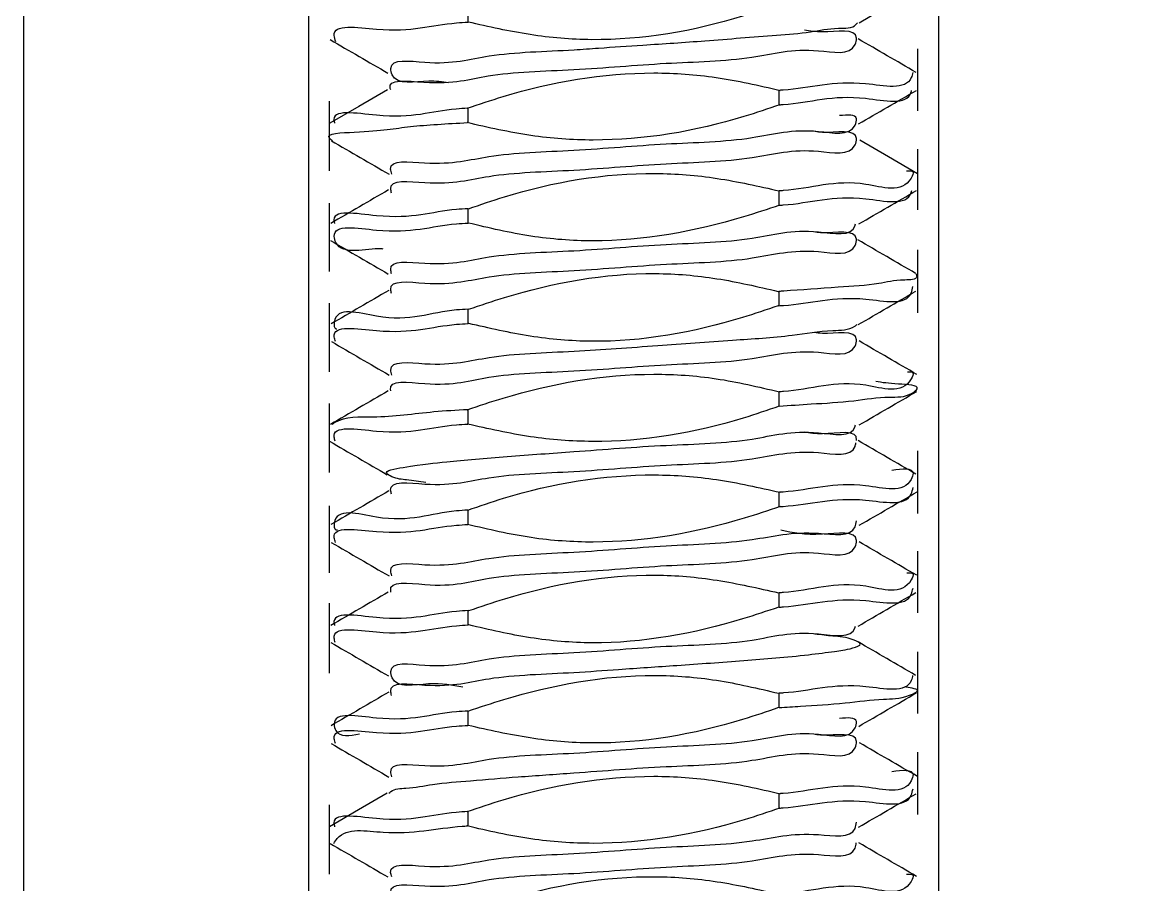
# Model space of a CAD drawing. Header units: millimetres. Extents: x 2 to 1187, y 2 to 839.
# Drawn here: x 608.925 to 611.679, y 453.034 to 455.181 of the extents above; entities that cross this region are included whole.
import ezdxf

# ---------------------------------------------------------------- set-up
doc = ezdxf.new("R2010")
doc.units = ezdxf.units.MM

msp = doc.modelspace()

# ---------------------------------------------------------------- hatches: boundary and pattern name
h = msp.add_hatch()
h.set_pattern_fill('ANSI31', color=256, scale=0.3)
h.paths.add_polyline_path([(600.3858, 723.2245), (600.3858, 724.6149), (599.1608, 724.6149, 0.414214), (598.8858, 724.3399), (598.8858, 719.8899, 0.414214), (599.1608, 719.6149), (600.3858, 719.6149), (600.3858, 721.0053, -0.444966)])
h.paths.add_polyline_path([(648.8858, 724.3399, 0.414214), (648.6108, 724.6149), (647.8858, 724.6149), (647.3858, 724.6149), (647.3858, 723.2245, -0.444966), (647.3858, 721.0053), (647.3858, 719.6149), (648.6108, 719.6149, 0.414214), (648.8858, 719.8899)])
h.paths.add_polyline_path([(648.8858, 681.5899, 0.414214), (648.6108, 681.8649), (647.3858, 681.8649), (647.3858, 680.4745, -0.444966), (647.3858, 678.2553), (647.3858, 676.8649), (648.6108, 676.8649, 0.414214), (648.8858, 677.1399)])
h.paths.add_polyline_path([(600.3858, 678.2553, -0.444966), (600.3858, 680.4745), (600.3858, 681.8649), (599.1608, 681.8649, 0.414214), (598.8858, 681.5899), (598.8858, 677.1399, 0.414214), (599.1608, 676.8649), (600.1358, 676.8649), (600.3858, 676.8649)])
h.paths.add_polyline_path([(204.0979, 197.9237, 0.414214), (203.8229, 198.1987), (203.0979, 198.1987), (202.5979, 198.1987), (202.5979, 196.8084, -0.212442), (203.0916, 195.6987, -0.212442), (202.5979, 194.5891), (202.5979, 193.1987), (203.8229, 193.1987, 0.414214), (204.0979, 193.4737)])
h.paths.add_polyline_path([(155.5979, 198.1987), (154.3729, 198.1987, 0.414214), (154.0979, 197.9237), (154.0979, 193.4737, 0.414214), (154.3729, 193.1987), (155.5979, 193.1987), (155.5979, 194.5891, -0.212442), (155.1041, 195.6987, -0.212442), (155.5979, 196.8084)])
h.paths.add_polyline_path([(155.5979, 154.0584), (155.5979, 155.4487), (154.3729, 155.4487, 0.414214), (154.0979, 155.1737), (154.0979, 150.7237, 0.414214), (154.3729, 150.4487), (155.3479, 150.4487), (155.5979, 150.4487), (155.5979, 151.8391, -0.444966)])
h.paths.add_polyline_path([(204.0979, 155.1737, 0.414214), (203.8229, 155.4487), (202.5979, 155.4487), (202.5979, 154.0584, -0.212442), (203.0916, 152.9487, -0.212442), (202.5979, 151.8391), (202.5979, 150.4487), (203.8229, 150.4487, 0.414214), (204.0979, 150.7237)])
h = msp.add_hatch()
h.set_pattern_fill('ANSI31', color=256, scale=0.3, angle=90)
h.paths.add_polyline_path([(159.0979, 197.9237, 0.414214), (158.8229, 198.1987), (157.5979, 198.1987), (157.5979, 196.8084, -0.212442), (158.0916, 195.6987, -0.212442), (157.5979, 194.5891), (157.5979, 193.1987), (158.8229, 193.1987, 0.414214), (159.0979, 193.4737)])
h.paths.add_polyline_path([(200.5979, 196.8084), (200.5979, 198.1987), (199.3729, 198.1987, 0.414214), (199.0979, 197.9237), (199.0979, 193.4737, 0.414214), (199.3729, 193.1987), (200.3479, 193.1987), (200.5979, 193.1987), (200.5979, 194.5891, -0.444966)])
h.paths.add_polyline_path([(157.5979, 154.0584), (157.5979, 155.4487), (158.8229, 155.4487), (159.0979, 155.4487), (159.0979, 150.4487), (158.8229, 150.4487), (157.5979, 150.4487), (157.5979, 151.8391, 0.444966)])
h.paths.add_polyline_path([(200.5979, 154.0584), (200.5979, 155.4487), (199.3729, 155.4487, 0.414214), (199.0979, 155.1737), (199.0979, 150.7237, 0.414214), (199.3729, 150.4487), (200.5979, 150.4487), (200.5979, 151.8391, -0.444966)])
h.paths.add_polyline_path([(603.8858, 724.3399, 0.414214), (603.6108, 724.6149), (602.3858, 724.6149), (602.3858, 723.2245, -0.444966), (602.3858, 721.0053), (602.3858, 719.6149), (603.6108, 719.6149, 0.414214), (603.8858, 719.8899)])
h.paths.add_polyline_path([(645.3858, 724.6149), (644.1608, 724.6149, 0.414214), (643.8858, 724.3399), (643.8858, 719.8899, 0.414214), (644.1608, 719.6149), (645.1358, 719.6149), (645.3858, 719.6149), (645.3858, 721.0053, -0.444966), (645.3858, 723.2245)])
h.paths.add_polyline_path([(645.3858, 680.4745), (645.3858, 681.8649), (644.1608, 681.8649, 0.414214), (643.8858, 681.5899), (643.8858, 677.1399, 0.414214), (644.1608, 676.8649), (645.3858, 676.8649), (645.3858, 678.2553, -0.444966)])
h.paths.add_polyline_path([(603.8858, 681.5899, 0.414214), (603.6108, 681.8649), (602.6358, 681.8649), (602.3858, 681.8649), (602.3858, 680.4745, -0.444966), (602.3858, 678.2553), (602.3858, 676.8649), (603.6108, 676.8649, 0.414214), (603.8858, 677.1399)])

# ---------------------------------------------------------------- linework, layer by layer
at = {"color": 7, "linetype": 'Continuous', "lineweight": 25}
for p, q in [((608.929, 449.9434), (608.929, 460.4434)), ((609.6366, 460.4309), (609.6366, 449.9434)), ((611.2042, 449.9434), (611.2042, 460.4309)), ((610.0333, 455.2168), (610.0333, 455.181)), ((611.1521, 454.9606), (611.1521, 455.1146)), ((610.8075, 454.9754), (610.8075, 455.0112)), ((609.6886, 454.984), (609.6886, 454.8108)), ((610.0333, 454.9667), (610.0333, 454.9311)), ((611.1521, 454.7142), (611.1521, 454.8646)), ((610.8075, 454.7254), (610.8075, 454.7611)), ((609.6886, 454.7302), (609.6886, 454.5608)), ((610.0333, 454.7167), (610.0333, 454.6811)), ((611.1521, 454.4573), (611.1521, 454.6146)), ((610.8075, 454.4754), (610.8075, 454.511)), ((609.6886, 454.482), (609.6886, 454.3108)), ((610.0333, 454.4667), (610.0333, 454.431)), ((610.8075, 454.2256), (610.8075, 454.2612)), ((609.6886, 454.232), (609.6886, 454.0608)), ((610.0333, 454.2167), (610.0333, 454.1811)), ((611.1521, 453.9584), (611.1521, 454.1146)), ((610.8075, 453.9754), (610.8075, 454.0111)), ((609.6886, 453.9774), (609.6886, 453.8109)), ((610.0333, 453.9667), (610.0333, 453.9311)), ((611.1521, 453.7115), (611.1521, 453.8646)), ((610.8075, 453.7254), (610.8075, 453.7611)), ((609.6886, 453.7349), (609.6886, 453.5609)), ((610.0333, 453.7167), (610.0333, 453.681)), ((611.1521, 453.4607), (611.1521, 453.6146)), ((610.8075, 453.4754), (610.8075, 453.5111)), ((610.0333, 453.4667), (610.0333, 453.431)), ((611.1521, 453.2098), (611.1521, 453.3646)), ((610.8075, 453.2254), (610.8075, 453.2612)), ((609.6886, 453.2332), (609.6886, 453.0608)), ((610.0333, 453.2167), (610.0333, 453.1811))]:
    msp.add_line(p, q, dxfattribs=at)
at = {"color": 7, "linetype": 'Continuous', "lineweight": 25, "flags": 128}
for points in [[(611.0063, 455.1796), (611.0779, 455.2213), (611.1496, 455.2629)], [(609.8336, 455.0129), (609.7616, 454.9711), (609.6895, 454.9294)], [(611.1514, 454.8039), (611.0796, 454.8456), (611.0078, 454.8872)], [(609.8328, 453.2624), (609.7609, 453.2207), (609.6891, 453.179)]]:
    msp.add_lwpolyline(points, dxfattribs=at)
at = {"color": 7, "linetype": 'Continuous', "lineweight": 25}
for points, knots in [([(610.8056, 455.2254), (610.776, 455.2152), (610.6266, 455.1641), (610.4162, 455.1271), (610.186, 455.1467), (610.085, 455.1696), (610.0339, 455.1811)], [0, 0, 0, 0, 0.119892, 0.604295, 0.799981, 1, 1, 1, 1]), ([(609.7049, 455.1322), (609.703, 455.1377), (609.6886, 455.1796), (609.8716, 455.1472), (609.9469, 455.1762), (610.0239, 455.1805), (610.0335, 455.181)], [0, 0, 0, 0, 0.04616, 0.349764, 0.918465, 1, 1, 1, 1]), ([(609.8413, 455.0129), (609.8409, 455.0139), (609.8303, 455.0419), (609.9803, 455.0198), (610.0866, 455.0565), (610.3072, 455.0606), (610.5176, 455.081), (610.73, 455.0849), (610.8666, 455.1231), (610.9899, 455.0957), (611.0078, 455.1684), (610.9232, 455.1521), (610.8839, 455.1588), (610.8704, 455.161)], [0, 0, 0, 0, 0.002368, 0.06701, 0.189622, 0.352129, 0.527647, 0.690975, 0.817355, 0.88796, 0.900187, 0.965784, 1, 1, 1, 1]), ([(609.9847, 455.0297), (609.9693, 455.0322), (609.9249, 455.0396), (609.8501, 455.0202), (609.8338, 455.0931), (609.9742, 455.0693), (610.0921, 455.106), (610.2479, 455.1084), (610.3743, 455.1178), (610.483, 455.1249), (610.6308, 455.1347), (610.7687, 455.1466), (610.8814, 455.1543), (610.9432, 455.1686), (610.9911, 455.1645), (611.0011, 455.1784), (611.0021, 455.1797)], [0, 0, 0, 0, 0.037088, 0.106768, 0.118815, 0.183835, 0.305124, 0.464577, 0.510649, 0.59378, 0.71051, 0.845176, 0.908921, 0.96183, 0.996195, 1, 1, 1, 1]), ([(609.6907, 455.1375), (609.7146, 455.1236), (609.7626, 455.0958), (609.8105, 455.068), (609.8344, 455.054)], [0, 0, 0, 0, 0.500119, 1, 1, 1, 1]), ([(611.1481, 455.0558), (611.124, 455.0697), (611.076, 455.0975), (611.028, 455.1253), (611.0041, 455.1393)], [0, 0, 0, 0, 0.500349, 1, 1, 1, 1]), ([(610.0312, 454.9666), (610.0609, 454.9767), (610.2103, 455.0275), (610.4209, 455.0633), (610.6535, 455.0473), (610.7567, 455.0234), (610.8094, 455.0112)], [0, 0, 0, 0, 0.11894, 0.598994, 0.795046, 1, 1, 1, 1]), ([(611.1394, 455.0559), (611.1384, 455.0514), (611.1285, 455.0085), (610.9709, 455.0462), (610.8829, 455.0158), (610.8112, 455.0114), (610.8082, 455.0112)], [0, 0, 0, 0, 0.038852, 0.372974, 0.973326, 1, 1, 1, 1]), ([(610.8081, 454.9754), (610.8111, 454.9756), (610.8828, 454.98), (610.9689, 455.0125), (611.1263, 454.9712), (611.1365, 455.0097), (611.1368, 455.011)], [0, 0, 0, 0, 0.027507, 0.64468, 0.988202, 1, 1, 1, 1]), ([(611.0044, 454.9276), (611.0284, 454.9416), (611.0764, 454.9694), (611.1244, 454.9972), (611.1485, 455.0111)], [0, 0, 0, 0, 0.499652, 1, 1, 1, 1]), ([(610.8091, 454.9755), (610.7795, 454.9654), (610.6301, 454.9142), (610.4194, 454.8788), (610.1869, 454.8952), (610.0838, 454.9189), (610.0311, 454.931)], [0, 0, 0, 0, 0.1189495, 0.5993239, 0.7951379, 1, 1, 1, 1]), ([(610.0326, 454.9667), (610.023, 454.9661), (609.946, 454.9619), (609.8757, 454.9304), (609.69, 454.9668), (609.7013, 454.9308), (609.7017, 454.9294)], [0, 0, 0, 0, 0.083939, 0.673148, 0.98721, 1, 1, 1, 1]), ([(609.8441, 454.8024), (609.8427, 454.807), (609.8322, 454.8411), (609.976, 454.8204), (610.0907, 454.8552), (610.3069, 454.8602), (610.518, 454.8806), (610.7295, 454.884), (610.8678, 454.9235), (610.9884, 454.894), (611.0052, 454.953), (610.9775, 454.9503), (610.9573, 454.9484)], [0, 0, 0, 0, 0.010783, 0.080488, 0.210735, 0.382177, 0.568913, 0.742632, 0.877039, 0.952106, 0.965097, 1, 1, 1, 1]), ([(609.6965, 454.8859), (609.6937, 454.8881), (609.6723, 454.9049), (609.8081, 454.9078), (609.8805, 454.9229), (609.9816, 454.9283), (610.0325, 454.9311)], [0, 0, 0, 0, 0.0275, 0.205494, 0.599686, 1, 1, 1, 1]), ([(609.8435, 454.7554), (609.8425, 454.7591), (609.8332, 454.7923), (609.9767, 454.7706), (610.0909, 454.8061), (610.3073, 454.8108), (610.5182, 454.831), (610.7302, 454.8349), (610.8669, 454.8732), (610.9898, 454.8457), (611.008, 454.9186), (610.9354, 454.9033), (610.9024, 454.9077), (610.8966, 454.9085)], [0, 0, 0, 0, 0.008464, 0.075125, 0.199493, 0.363091, 0.541215, 0.706883, 0.835061, 0.906637, 0.919041, 0.985578, 1, 1, 1, 1]), ([(609.6937, 454.8858), (609.7177, 454.8719), (609.7656, 454.8442), (609.8134, 454.8164), (609.8373, 454.8025)], [0, 0, 0, 0, 0.50031, 1, 1, 1, 1]), ([(611.124, 454.811), (611.1311, 454.8114), (611.1453, 454.8123), (611.1181, 454.7509), (610.9806, 454.8019), (610.8827, 454.7656), (610.8109, 454.7613), (610.8076, 454.7611)], [0, 0, 0, 0, 0.045368, 0.090172, 0.405607, 0.97241, 1, 1, 1, 1]), ([(610.0346, 454.7167), (610.0642, 454.7269), (610.2136, 454.7783), (610.4242, 454.8146), (610.6548, 454.7956), (610.7563, 454.7727), (610.8077, 454.7611)], [0, 0, 0, 0, 0.119686, 0.603347, 0.798973, 1, 1, 1, 1]), ([(609.8354, 454.7634), (609.8116, 454.7496), (609.7638, 454.7218), (609.7161, 454.6941), (609.6922, 454.6802)], [0, 0, 0, 0, 0.4998056, 1, 1, 1, 1]), ([(610.8077, 454.7254), (610.811, 454.7256), (610.8828, 454.73), (610.9694, 454.7623), (611.1264, 454.7215), (611.1367, 454.7605), (611.1372, 454.7622)], [0, 0, 0, 0, 0.0293, 0.643148, 0.984852, 1, 1, 1, 1]), ([(611.0056, 454.6789), (611.0295, 454.6928), (611.0773, 454.7206), (611.1251, 454.7483), (611.1491, 454.7622)], [0, 0, 0, 0, 0.499731, 1, 1, 1, 1]), ([(610.8081, 454.7254), (610.7784, 454.7155), (610.6287, 454.6656), (610.4189, 454.6273), (610.1876, 454.6448), (610.0859, 454.6689), (610.0343, 454.6811)], [0, 0, 0, 0, 0.119567, 0.601819, 0.798076, 1, 1, 1, 1]), ([(610.0338, 454.7167), (610.0239, 454.7162), (609.9467, 454.712), (609.8759, 454.6801), (609.6909, 454.7173), (609.7013, 454.6814), (609.7016, 454.6803)], [0, 0, 0, 0, 0.086043, 0.675238, 0.98973, 1, 1, 1, 1]), ([(609.8223, 454.6164), (609.8209, 454.6165), (609.7818, 454.6198), (609.7139, 454.5954), (609.6902, 454.6819), (609.87, 454.6454), (609.9468, 454.6763), (610.0239, 454.6806), (610.0337, 454.6811)], [0, 0, 0, 0, 0.0091032, 0.2523661, 0.2868576, 0.5134701, 0.9381103, 1, 1, 1, 1]), ([(609.8436, 454.5544), (609.8425, 454.5583), (609.8331, 454.5916), (609.9765, 454.57), (610.0909, 454.6055), (610.3074, 454.6101), (610.5175, 454.6305), (610.7321, 454.634), (610.8622, 454.6731), (610.9901, 454.6455), (610.9968, 454.6776), (610.9971, 454.6791)], [0, 0, 0, 0, 0.00963, 0.082836, 0.219449, 0.399172, 0.594852, 0.776849, 0.917673, 0.996328, 1, 1, 1, 1]), ([(609.8435, 454.5056), (609.8425, 454.5092), (609.8334, 454.5423), (609.9769, 454.5204), (610.0912, 454.5561), (610.3078, 454.5607), (610.5186, 454.5811), (610.7308, 454.5849), (610.8668, 454.6233), (610.9905, 454.5958), (611.0074, 454.6689), (610.9356, 454.6534), (610.9028, 454.6578), (610.8973, 454.6585)], [0, 0, 0, 0, 0.0082203, 0.0750428, 0.1996338, 0.3634897, 0.541802, 0.7075904, 0.8357755, 0.9072546, 0.9196174, 0.9864353, 1, 1, 1, 1]), ([(609.6918, 454.6377), (609.7157, 454.6238), (609.7636, 454.596), (609.8114, 454.5682), (609.8353, 454.5542)], [0, 0, 0, 0, 0.500155, 1, 1, 1, 1]), ([(611.1467, 454.5558), (611.1228, 454.5697), (611.0749, 454.5975), (611.0272, 454.6253), (611.0033, 454.6392)], [0, 0, 0, 0, 0.500311, 1, 1, 1, 1]), ([(610.0351, 454.4668), (610.0648, 454.4768), (610.2144, 454.5269), (610.424, 454.5661), (610.6539, 454.5461), (610.7544, 454.5228), (610.8052, 454.511)], [0, 0, 0, 0, 0.120132, 0.604889, 0.800464, 1, 1, 1, 1]), ([(611.1475, 454.5558), (611.1485, 454.5529), (611.153, 454.5391), (611.0993, 454.5408), (611.0479, 454.5266), (610.9403, 454.5211), (610.8598, 454.5144), (610.8106, 454.5112), (610.8067, 454.511)], [0, 0, 0, 0, 0.0231552, 0.1109561, 0.2956283, 0.5818098, 0.9660244, 1, 1, 1, 1]), ([(609.8364, 454.5135), (609.8125, 454.4996), (609.7646, 454.4717), (609.7167, 454.4439), (609.6928, 454.43)], [0, 0, 0, 0, 0.499729, 1, 1, 1, 1]), ([(610.8067, 454.4754), (610.8105, 454.4756), (610.8829, 454.48), (610.9714, 454.51), (611.1301, 454.4731), (611.139, 454.5175), (611.1401, 454.523)], [0, 0, 0, 0, 0.033163, 0.624699, 0.953461, 1, 1, 1, 1]), ([(611.0038, 454.4283), (611.0278, 454.4422), (611.0756, 454.4701), (611.1235, 454.4979), (611.1474, 454.5118)], [0, 0, 0, 0, 0.49977, 1, 1, 1, 1]), ([(610.034, 454.4667), (610.0243, 454.4662), (609.9475, 454.4623), (609.8636, 454.4219), (609.6984, 454.4786), (609.7001, 454.4181), (609.7067, 454.4177), (609.7076, 454.4176)], [0, 0, 0, 0, 0.0813187, 0.6451871, 0.9464258, 0.9920544, 1, 1, 1, 1]), ([(610.8052, 454.4753), (610.7755, 454.4653), (610.626, 454.4147), (610.4161, 454.3762), (610.1865, 454.3965), (610.086, 454.4195), (610.0353, 454.4312)], [0, 0, 0, 0, 0.120162, 0.60533, 0.800876, 1, 1, 1, 1]), ([(609.7039, 454.386), (609.7025, 454.3901), (609.6896, 454.4303), (609.8728, 454.3963), (609.9471, 454.4262), (610.0243, 454.4305), (610.0341, 454.431)], [0, 0, 0, 0, 0.035309, 0.342168, 0.916658, 1, 1, 1, 1]), ([(609.8439, 454.3028), (609.8427, 454.3072), (609.8331, 454.3415), (609.9762, 454.3202), (610.0917, 454.3552), (610.2996, 454.3606), (610.4974, 454.3761), (610.6785, 454.3892), (610.825, 454.3981), (610.9232, 454.4153), (610.9824, 454.4144), (610.9991, 454.4272), (611.0009, 454.4285)], [0, 0, 0, 0, 0.010994, 0.084157, 0.220549, 0.399893, 0.576527, 0.734855, 0.860475, 0.94692, 0.994285, 1, 1, 1, 1]), ([(609.8417, 454.2634), (609.8415, 454.2643), (609.8342, 454.2935), (609.9795, 454.2689), (610.0893, 454.3069), (610.3076, 454.3106), (610.518, 454.3309), (610.7303, 454.3346), (610.8667, 454.3729), (610.9901, 454.3453), (611.0077, 454.4184), (610.9342, 454.4029), (610.9007, 454.4076), (610.8942, 454.4085)], [0, 0, 0, 0, 0.002142, 0.069012, 0.193917, 0.358297, 0.537283, 0.70377, 0.832554, 0.904437, 0.916891, 0.983895, 1, 1, 1, 1]), ([(609.6938, 454.3862), (609.7178, 454.3723), (609.7656, 454.3445), (609.8134, 454.3167), (609.8373, 454.3028)], [0, 0, 0, 0, 0.5003106, 1, 1, 1, 1]), ([(611.1498, 454.3043), (611.1259, 454.3182), (611.078, 454.346), (611.0301, 454.3738), (611.0062, 454.3877)], [0, 0, 0, 0, 0.50023, 1, 1, 1, 1]), ([(611.1261, 454.3108), (611.1321, 454.3111), (611.145, 454.3117), (611.1179, 454.2503), (610.9809, 454.3026), (610.8828, 454.2657), (610.811, 454.2614), (610.8076, 454.2612)], [0, 0, 0, 0, 0.0394983, 0.0844183, 0.4016259, 0.9719508, 1, 1, 1, 1]), ([(610.0315, 454.2167), (610.0612, 454.2266), (610.2109, 454.2767), (610.4209, 454.3139), (610.6531, 454.2977), (610.7556, 454.2735), (610.8078, 454.2611)], [0, 0, 0, 0, 0.1192056, 0.6000802, 0.7964091, 1, 1, 1, 1]), ([(610.8075, 454.2256), (610.834, 454.2274), (610.8958, 454.2317), (610.9869, 454.2364), (611.0711, 454.2513), (611.1243, 454.246), (611.1643, 454.278), (611.0914, 454.2799), (611.0633, 454.2842), (611.048, 454.2865)], [0, 0, 0, 0, 0.1761403, 0.4106794, 0.6064826, 0.7346723, 0.7703679, 0.8748779, 1, 1, 1, 1]), ([(609.835, 454.2634), (609.8111, 454.2495), (609.7633, 454.2218), (609.7154, 454.194), (609.6914, 454.1802)], [0, 0, 0, 0, 0.499728, 1, 1, 1, 1]), ([(611.0064, 454.179), (611.0302, 454.1928), (611.078, 454.2206), (611.1258, 454.2483), (611.1497, 454.2622)], [0, 0, 0, 0, 0.499842, 1, 1, 1, 1]), ([(610.0327, 454.2167), (610.0046, 454.2151), (609.9257, 454.2107), (609.8185, 454.1938), (609.726, 454.2009), (609.6974, 454.1813), (609.6956, 454.1801)], [0, 0, 0, 0, 0.247498, 0.694677, 0.981121, 1, 1, 1, 1]), ([(610.8074, 454.2255), (610.7778, 454.2152), (610.6284, 454.1638), (610.4177, 454.1282), (610.1862, 454.1461), (610.0839, 454.1692), (610.0318, 454.181)], [0, 0, 0, 0, 0.1193353, 0.6014866, 0.7970529, 1, 1, 1, 1]), ([(609.7033, 454.1382), (609.7022, 454.1416), (609.6893, 454.1804), (609.8736, 454.1461), (609.9464, 454.1762), (610.0232, 454.1805), (610.0328, 454.181)], [0, 0, 0, 0, 0.029311, 0.338294, 0.917769, 1, 1, 1, 1]), ([(609.9287, 454.0353), (609.9125, 454.0377), (609.8836, 454.0419), (609.8528, 454.0445), (609.8175, 454.0642), (609.9149, 454.0803), (609.9834, 454.0878), (610.1393, 454.1015), (610.3169, 454.1133), (610.5189, 454.13), (610.7321, 454.1341), (610.8621, 454.1733), (610.9905, 454.1456), (610.9968, 454.1777), (610.9971, 454.1791)], [0, 0, 0, 0, 0.0377193, 0.0672925, 0.0788853, 0.1127045, 0.1983834, 0.3162101, 0.4466594, 0.6269315, 0.7946136, 0.9243072, 0.9966773, 1, 1, 1, 1]), ([(610.9994, 454.1399), (610.9995, 454.1403), (611.0063, 454.1688), (610.9218, 454.1517), (610.8836, 454.1587), (610.8704, 454.1611)], [0, 0, 0, 0, 0.009599, 0.659965, 1, 1, 1, 1]), ([(609.6889, 454.1383), (609.7129, 454.1244), (609.7608, 454.0966), (609.8087, 454.0688), (609.8326, 454.0549)], [0, 0, 0, 0, 0.5001163, 1, 1, 1, 1]), ([(609.8434, 454.0061), (609.8424, 454.0096), (609.8331, 454.0424), (609.9769, 454.0205), (610.0905, 454.0562), (610.3073, 454.0608), (610.5174, 454.081), (610.7316, 454.085), (610.8631, 454.1229), (610.991, 454.0969), (610.9975, 454.131), (610.998, 454.1339)], [0, 0, 0, 0, 0.008649, 0.081592, 0.217779, 0.397008, 0.592163, 0.77371, 0.914172, 0.992648, 1, 1, 1, 1]), ([(611.1475, 454.0564), (611.1235, 454.0703), (611.0755, 454.0981), (611.0276, 454.1259), (611.0037, 454.1398)], [0, 0, 0, 0, 0.500388, 1, 1, 1, 1]), ([(611.0877, 454.0664), (611.1136, 454.0698), (611.1473, 454.0741), (611.1239, 454.0051), (610.9757, 454.0485), (610.8828, 454.0157), (610.8112, 454.0113), (610.8082, 454.0111)], [0, 0, 0, 0, 0.133182, 0.17398, 0.461103, 0.976888, 1, 1, 1, 1]), ([(610.0329, 453.9667), (610.0625, 453.9769), (610.2119, 454.0284), (610.4226, 454.0637), (610.6545, 454.0463), (610.7571, 454.023), (610.8094, 454.0111)], [0, 0, 0, 0, 0.119175, 0.600756, 0.796341, 1, 1, 1, 1]), ([(609.8363, 454.0144), (609.8123, 454.0004), (609.7644, 453.9726), (609.7164, 453.9448), (609.6924, 453.9308)], [0, 0, 0, 0, 0.4996902, 1, 1, 1, 1]), ([(610.8082, 453.9755), (610.8113, 453.9757), (610.8829, 453.9801), (610.9715, 454.0098), (611.129, 453.9732), (611.139, 454.0174), (611.1403, 454.023)], [0, 0, 0, 0, 0.02641, 0.621611, 0.952918, 1, 1, 1, 1]), ([(611.0066, 453.9291), (611.0306, 453.943), (611.0787, 453.9709), (611.1267, 453.9987), (611.1507, 454.0126)], [0, 0, 0, 0, 0.499845, 1, 1, 1, 1]), ([(610.0332, 453.9667), (610.0235, 453.9662), (609.9468, 453.9623), (609.864, 453.9226), (609.6971, 453.9776), (609.7004, 453.9179), (609.7073, 453.9176), (609.7086, 453.9175)], [0, 0, 0, 0, 0.081187, 0.643844, 0.94395, 0.989767, 1, 1, 1, 1]), ([(610.8096, 453.9755), (610.7799, 453.9655), (610.6303, 453.9153), (610.4201, 453.8785), (610.1877, 453.8945), (610.0849, 453.9187), (610.0325, 453.931)], [0, 0, 0, 0, 0.1190792, 0.599552, 0.7958443, 1, 1, 1, 1]), ([(609.7039, 453.8864), (609.7025, 453.8904), (609.6889, 453.9301), (609.8729, 453.8965), (609.9464, 453.9263), (610.0234, 453.9305), (610.033, 453.9311)], [0, 0, 0, 0, 0.0346977, 0.3416592, 0.9172488, 1, 1, 1, 1]), ([(609.844, 453.803), (609.8427, 453.8074), (609.8326, 453.8413), (609.9761, 453.8203), (610.0908, 453.8553), (610.3071, 453.8603), (610.5176, 453.8801), (610.731, 453.885), (610.8644, 453.9208), (610.9928, 453.8973), (610.9988, 453.9349), (610.9997, 453.9405)], [0, 0, 0, 0, 0.010706, 0.083029, 0.218081, 0.395816, 0.589356, 0.76939, 0.908693, 0.986516, 1, 1, 1, 1]), ([(609.8419, 453.7628), (609.8417, 453.7639), (609.8347, 453.7936), (609.9791, 453.7689), (610.0901, 453.8069), (610.308, 453.8105), (610.5183, 453.8311), (610.7306, 453.8349), (610.8666, 453.8731), (610.9904, 453.8458), (611.0073, 453.9185), (610.8949, 453.899), (610.8408, 453.9105), (610.8112, 453.9169)], [0, 0, 0, 0, 0.002455, 0.06538, 0.182712, 0.337039, 0.505019, 0.661232, 0.782037, 0.849448, 0.86112, 0.923981, 1, 1, 1, 1]), ([(609.6934, 453.8864), (609.7174, 453.8725), (609.7653, 453.8447), (609.8133, 453.8168), (609.8372, 453.8029)], [0, 0, 0, 0, 0.500271, 1, 1, 1, 1]), ([(611.1494, 453.8046), (611.1255, 453.8185), (611.0776, 453.8463), (611.0298, 453.8742), (611.0059, 453.8881)], [0, 0, 0, 0, 0.500075, 1, 1, 1, 1]), ([(610.0356, 453.7168), (610.0653, 453.7269), (610.2148, 453.7776), (610.4248, 453.8157), (610.6545, 453.7956), (610.755, 453.7726), (610.8058, 453.761)], [0, 0, 0, 0, 0.1201354, 0.6052306, 0.8008217, 1, 1, 1, 1]), ([(611.1245, 453.8109), (611.1313, 453.8113), (611.1451, 453.8121), (611.1185, 453.7506), (610.9806, 453.8021), (610.8827, 453.7656), (610.8105, 453.7612), (610.8069, 453.761)], [0, 0, 0, 0, 0.043727, 0.08838, 0.40327, 0.969541, 1, 1, 1, 1]), ([(609.8353, 453.7628), (609.8114, 453.749), (609.7637, 453.7212), (609.7159, 453.6934), (609.6921, 453.6796)], [0, 0, 0, 0, 0.499808, 1, 1, 1, 1]), ([(610.807, 453.7254), (610.8106, 453.7256), (610.8828, 453.73), (610.9715, 453.7598), (611.1296, 453.7231), (611.139, 453.7674), (611.1402, 453.773)], [0, 0, 0, 0, 0.031388, 0.623787, 0.953268, 1, 1, 1, 1]), ([(611.0036, 453.6782), (611.0275, 453.6921), (611.0752, 453.7199), (611.123, 453.7476), (611.1468, 453.7615)], [0, 0, 0, 0, 0.499767, 1, 1, 1, 1]), ([(610.0342, 453.7168), (610.0243, 453.7162), (609.947, 453.712), (609.8756, 453.6802), (609.691, 453.7172), (609.7014, 453.6809), (609.7018, 453.6796)], [0, 0, 0, 0, 0.086089, 0.673802, 0.987686, 1, 1, 1, 1]), ([(610.8061, 453.7253), (610.7763, 453.7154), (610.6267, 453.6654), (610.4171, 453.6261), (610.1871, 453.6458), (610.0864, 453.6693), (610.0355, 453.6812)], [0, 0, 0, 0, 0.120057, 0.604468, 0.800163, 1, 1, 1, 1]), ([(609.7035, 453.6375), (609.7023, 453.6412), (609.6899, 453.6806), (609.8732, 453.6461), (609.947, 453.6763), (610.0243, 453.6806), (610.0341, 453.6811)], [0, 0, 0, 0, 0.0311541, 0.3390356, 0.9155449, 1, 1, 1, 1]), ([(610.0206, 453.5261), (609.9944, 453.5312), (609.9399, 453.5416), (609.85, 453.5202), (609.8339, 453.5929), (609.9741, 453.5693), (610.0922, 453.6058), (610.3073, 453.61), (610.5178, 453.6305), (610.7325, 453.6339), (610.8621, 453.6733), (610.9902, 453.6454), (610.9967, 453.6771), (610.9969, 453.6783)], [0, 0, 0, 0, 0.0629, 0.130867, 0.142632, 0.206127, 0.32453, 0.480268, 0.649797, 0.807451, 0.929382, 0.997424, 1, 1, 1, 1]), ([(609.8434, 453.5059), (609.8424, 453.5094), (609.8332, 453.5423), (609.977, 453.5204), (610.0907, 453.5562), (610.2653, 453.5597), (610.4187, 453.5716), (610.56, 453.5807), (610.7184, 453.5924), (610.8462, 453.6023), (610.9418, 453.6147), (610.9768, 453.6193), (611.018, 453.632), (610.9775, 453.6515), (610.9453, 453.6521), (610.9115, 453.6564), (610.8964, 453.6584)], [0, 0, 0, 0, 0.007941, 0.074087, 0.197497, 0.359746, 0.445104, 0.556535, 0.684754, 0.808763, 0.85891, 0.894357, 0.910274, 0.924027, 0.966068, 1, 1, 1, 1]), ([(609.6921, 453.6376), (609.716, 453.6237), (609.7638, 453.596), (609.8115, 453.5682), (609.8354, 453.5543)], [0, 0, 0, 0, 0.500194, 1, 1, 1, 1]), ([(611.1467, 453.5557), (611.1228, 453.5696), (611.075, 453.5974), (611.0273, 453.6252), (611.0034, 453.639)], [0, 0, 0, 0, 0.500269, 1, 1, 1, 1]), ([(610.0332, 453.4668), (610.063, 453.4767), (610.2126, 453.5265), (610.4223, 453.5653), (610.6533, 453.5472), (610.7547, 453.5232), (610.8061, 453.511)], [0, 0, 0, 0, 0.119712, 0.60256, 0.79872, 1, 1, 1, 1]), ([(611.1393, 453.5557), (611.1384, 453.5513), (611.1293, 453.5083), (610.9708, 453.5462), (610.8829, 453.5156), (610.8107, 453.5113), (610.807, 453.511)], [0, 0, 0, 0, 0.03826, 0.370336, 0.967862, 1, 1, 1, 1]), ([(609.8366, 453.5139), (609.8127, 453.5), (609.7648, 453.4721), (609.7168, 453.4443), (609.6928, 453.4304)], [0, 0, 0, 0, 0.499729, 1, 1, 1, 1]), ([(610.8069, 453.4754), (610.8247, 453.4766), (610.8796, 453.4802), (610.9649, 453.4852), (611.0599, 453.4979), (611.1119, 453.4966), (611.1642, 453.5201), (611.1374, 453.5238), (611.122, 453.526)], [0, 0, 0, 0, 0.140388, 0.433517, 0.685393, 0.859213, 0.91872, 1, 1, 1, 1]), ([(611.0051, 453.4287), (611.029, 453.4426), (611.0769, 453.4704), (611.1248, 453.4982), (611.1487, 453.5122)], [0, 0, 0, 0, 0.499848, 1, 1, 1, 1]), ([(610.0333, 453.4667), (610.0237, 453.4662), (609.9469, 453.462), (609.8697, 453.4304), (609.6907, 453.4686), (609.7079, 453.4003), (609.7392, 453.4057), (609.7638, 453.41)], [0, 0, 0, 0, 0.0694406, 0.5559566, 0.8156278, 0.8551446, 1, 1, 1, 1]), ([(610.8058, 453.4754), (610.7762, 453.4652), (610.6267, 453.414), (610.4163, 453.3772), (610.186, 453.3966), (610.0848, 453.4195), (610.0336, 453.4311)], [0, 0, 0, 0, 0.119838, 0.603986, 0.799665, 1, 1, 1, 1]), ([(609.704, 453.3858), (609.7026, 453.39), (609.6892, 453.4301), (609.8728, 453.3965), (609.9468, 453.4262), (610.0238, 453.4305), (610.0334, 453.431)], [0, 0, 0, 0, 0.035958, 0.342762, 0.917571, 1, 1, 1, 1]), ([(609.844, 453.3028), (609.8427, 453.3074), (609.8327, 453.3416), (609.9761, 453.3205), (610.0914, 453.3555), (610.3075, 453.3601), (610.5187, 453.3805), (610.7303, 453.3839), (610.8678, 453.4235), (610.9892, 453.3939), (611.0048, 453.4529), (610.9772, 453.4502), (610.9571, 453.4483)], [0, 0, 0, 0, 0.01073, 0.080627, 0.211061, 0.382594, 0.569333, 0.742958, 0.877199, 0.952065, 0.965012, 1, 1, 1, 1]), ([(609.8367, 453.2621), (609.8383, 453.2636), (609.8493, 453.274), (609.8901, 453.2743), (609.9538, 453.2869), (610.0481, 453.2939), (610.1645, 453.304), (610.3272, 453.3147), (610.5187, 453.3305), (610.7297, 453.335), (610.8668, 453.3732), (610.9897, 453.3456), (611.0081, 453.4185), (610.9356, 453.4033), (610.9028, 453.4077), (610.8971, 453.4084)], [0, 0, 0, 0, 0.004888, 0.034943, 0.087013, 0.160476, 0.252998, 0.360475, 0.539386, 0.70587, 0.834694, 0.906664, 0.919128, 0.98597, 1, 1, 1, 1]), ([(609.6931, 453.386), (609.7171, 453.3721), (609.7651, 453.3443), (609.813, 453.3164), (609.8369, 453.3025)], [0, 0, 0, 0, 0.50031, 1, 1, 1, 1]), ([(611.1511, 453.3042), (611.1271, 453.3181), (611.0791, 453.3459), (611.0311, 453.3738), (611.0071, 453.3877)], [0, 0, 0, 0, 0.500116, 1, 1, 1, 1]), ([(611.0877, 453.3165), (611.1135, 453.3199), (611.1473, 453.3242), (611.1239, 453.2552), (610.9757, 453.2986), (610.8828, 453.2658), (610.8112, 453.2614), (610.8082, 453.2612)], [0, 0, 0, 0, 0.133325, 0.174089, 0.461288, 0.977225, 1, 1, 1, 1]), ([(610.0313, 453.2166), (610.061, 453.2267), (610.2104, 453.2777), (610.421, 453.3133), (610.6537, 453.2972), (610.7568, 453.2734), (610.8096, 453.2612)], [0, 0, 0, 0, 0.118912, 0.599035, 0.795015, 1, 1, 1, 1]), ([(610.8082, 453.2254), (610.8112, 453.2256), (610.8828, 453.23), (610.9714, 453.2597), (611.1291, 453.2231), (611.139, 453.2674), (611.1402, 453.2729)], [0, 0, 0, 0, 0.026273, 0.621585, 0.952938, 1, 1, 1, 1]), ([(611.0044, 453.1777), (611.0284, 453.1916), (611.0762, 453.2194), (611.1241, 453.2471), (611.1481, 453.261)], [0, 0, 0, 0, 0.499689, 1, 1, 1, 1]), ([(610.0326, 453.2167), (610.023, 453.2161), (609.9461, 453.2119), (609.8756, 453.1805), (609.6899, 453.2167), (609.7014, 453.1805), (609.7018, 453.179)], [0, 0, 0, 0, 0.083926, 0.67247, 0.986151, 1, 1, 1, 1]), ([(610.8093, 453.2255), (610.7797, 453.2154), (610.6302, 453.1643), (610.4196, 453.1288), (610.187, 453.1451), (610.0839, 453.1688), (610.0311, 453.181)], [0, 0, 0, 0, 0.11894, 0.599135, 0.795039, 1, 1, 1, 1]), ([(609.6996, 453.1376), (609.7024, 453.142), (609.7264, 453.1795), (609.8613, 453.1513), (609.958, 453.1765), (610.0281, 453.1808), (610.0326, 453.1811)], [0, 0, 0, 0, 0.044817, 0.383299, 0.960631, 1, 1, 1, 1]), ([(609.8437, 453.0543), (609.8425, 453.0582), (609.8326, 453.0914), (609.9765, 453.0701), (610.0904, 453.1054), (610.3071, 453.1102), (610.5175, 453.1302), (610.731, 453.1351), (610.8643, 453.171), (610.9929, 453.1474), (610.9988, 453.185), (610.9997, 453.1906)], [0, 0, 0, 0, 0.009567, 0.081922, 0.217086, 0.395018, 0.588821, 0.769103, 0.908597, 0.986517, 1, 1, 1, 1]), ([(609.6903, 453.1375), (609.7142, 453.1236), (609.7622, 453.0959), (609.8101, 453.0681), (609.834, 453.0542)], [0, 0, 0, 0, 0.500155, 1, 1, 1, 1]), ([(609.8433, 453.0065), (609.8424, 453.0098), (609.8334, 453.0425), (609.977, 453.0203), (610.0908, 453.0562), (610.3075, 453.0608), (610.5178, 453.0809), (610.7314, 453.0855), (610.8641, 453.1219), (610.9924, 453.0976), (610.9984, 453.1342), (610.9992, 453.1389)], [0, 0, 0, 0, 0.008334, 0.081085, 0.216791, 0.395318, 0.589682, 0.770454, 0.910293, 0.988395, 1, 1, 1, 1]), ([(611.1489, 453.0555), (611.125, 453.0694), (611.0772, 453.0971), (611.0294, 453.1249), (611.0055, 453.1388)], [0, 0, 0, 0, 0.500194, 1, 1, 1, 1]), ([(610.0348, 452.9668), (610.0645, 452.9769), (610.2139, 453.0282), (610.4244, 453.0648), (610.6548, 453.0456), (610.7561, 453.0226), (610.8074, 453.011)], [0, 0, 0, 0, 0.119772, 0.603732, 0.799385, 1, 1, 1, 1]), ([(611.1238, 453.0611), (611.131, 453.0615), (611.1452, 453.0623), (611.1183, 453.0009), (610.9805, 453.0519), (610.8827, 453.0156), (610.8108, 453.0113), (610.8074, 453.0111)], [0, 0, 0, 0, 0.045748, 0.090496, 0.405649, 0.971979, 1, 1, 1, 1])]:
    msp.add_open_spline(points, degree=3, knots=knots, dxfattribs=at)

doc.saveas('drawing.dxf')
